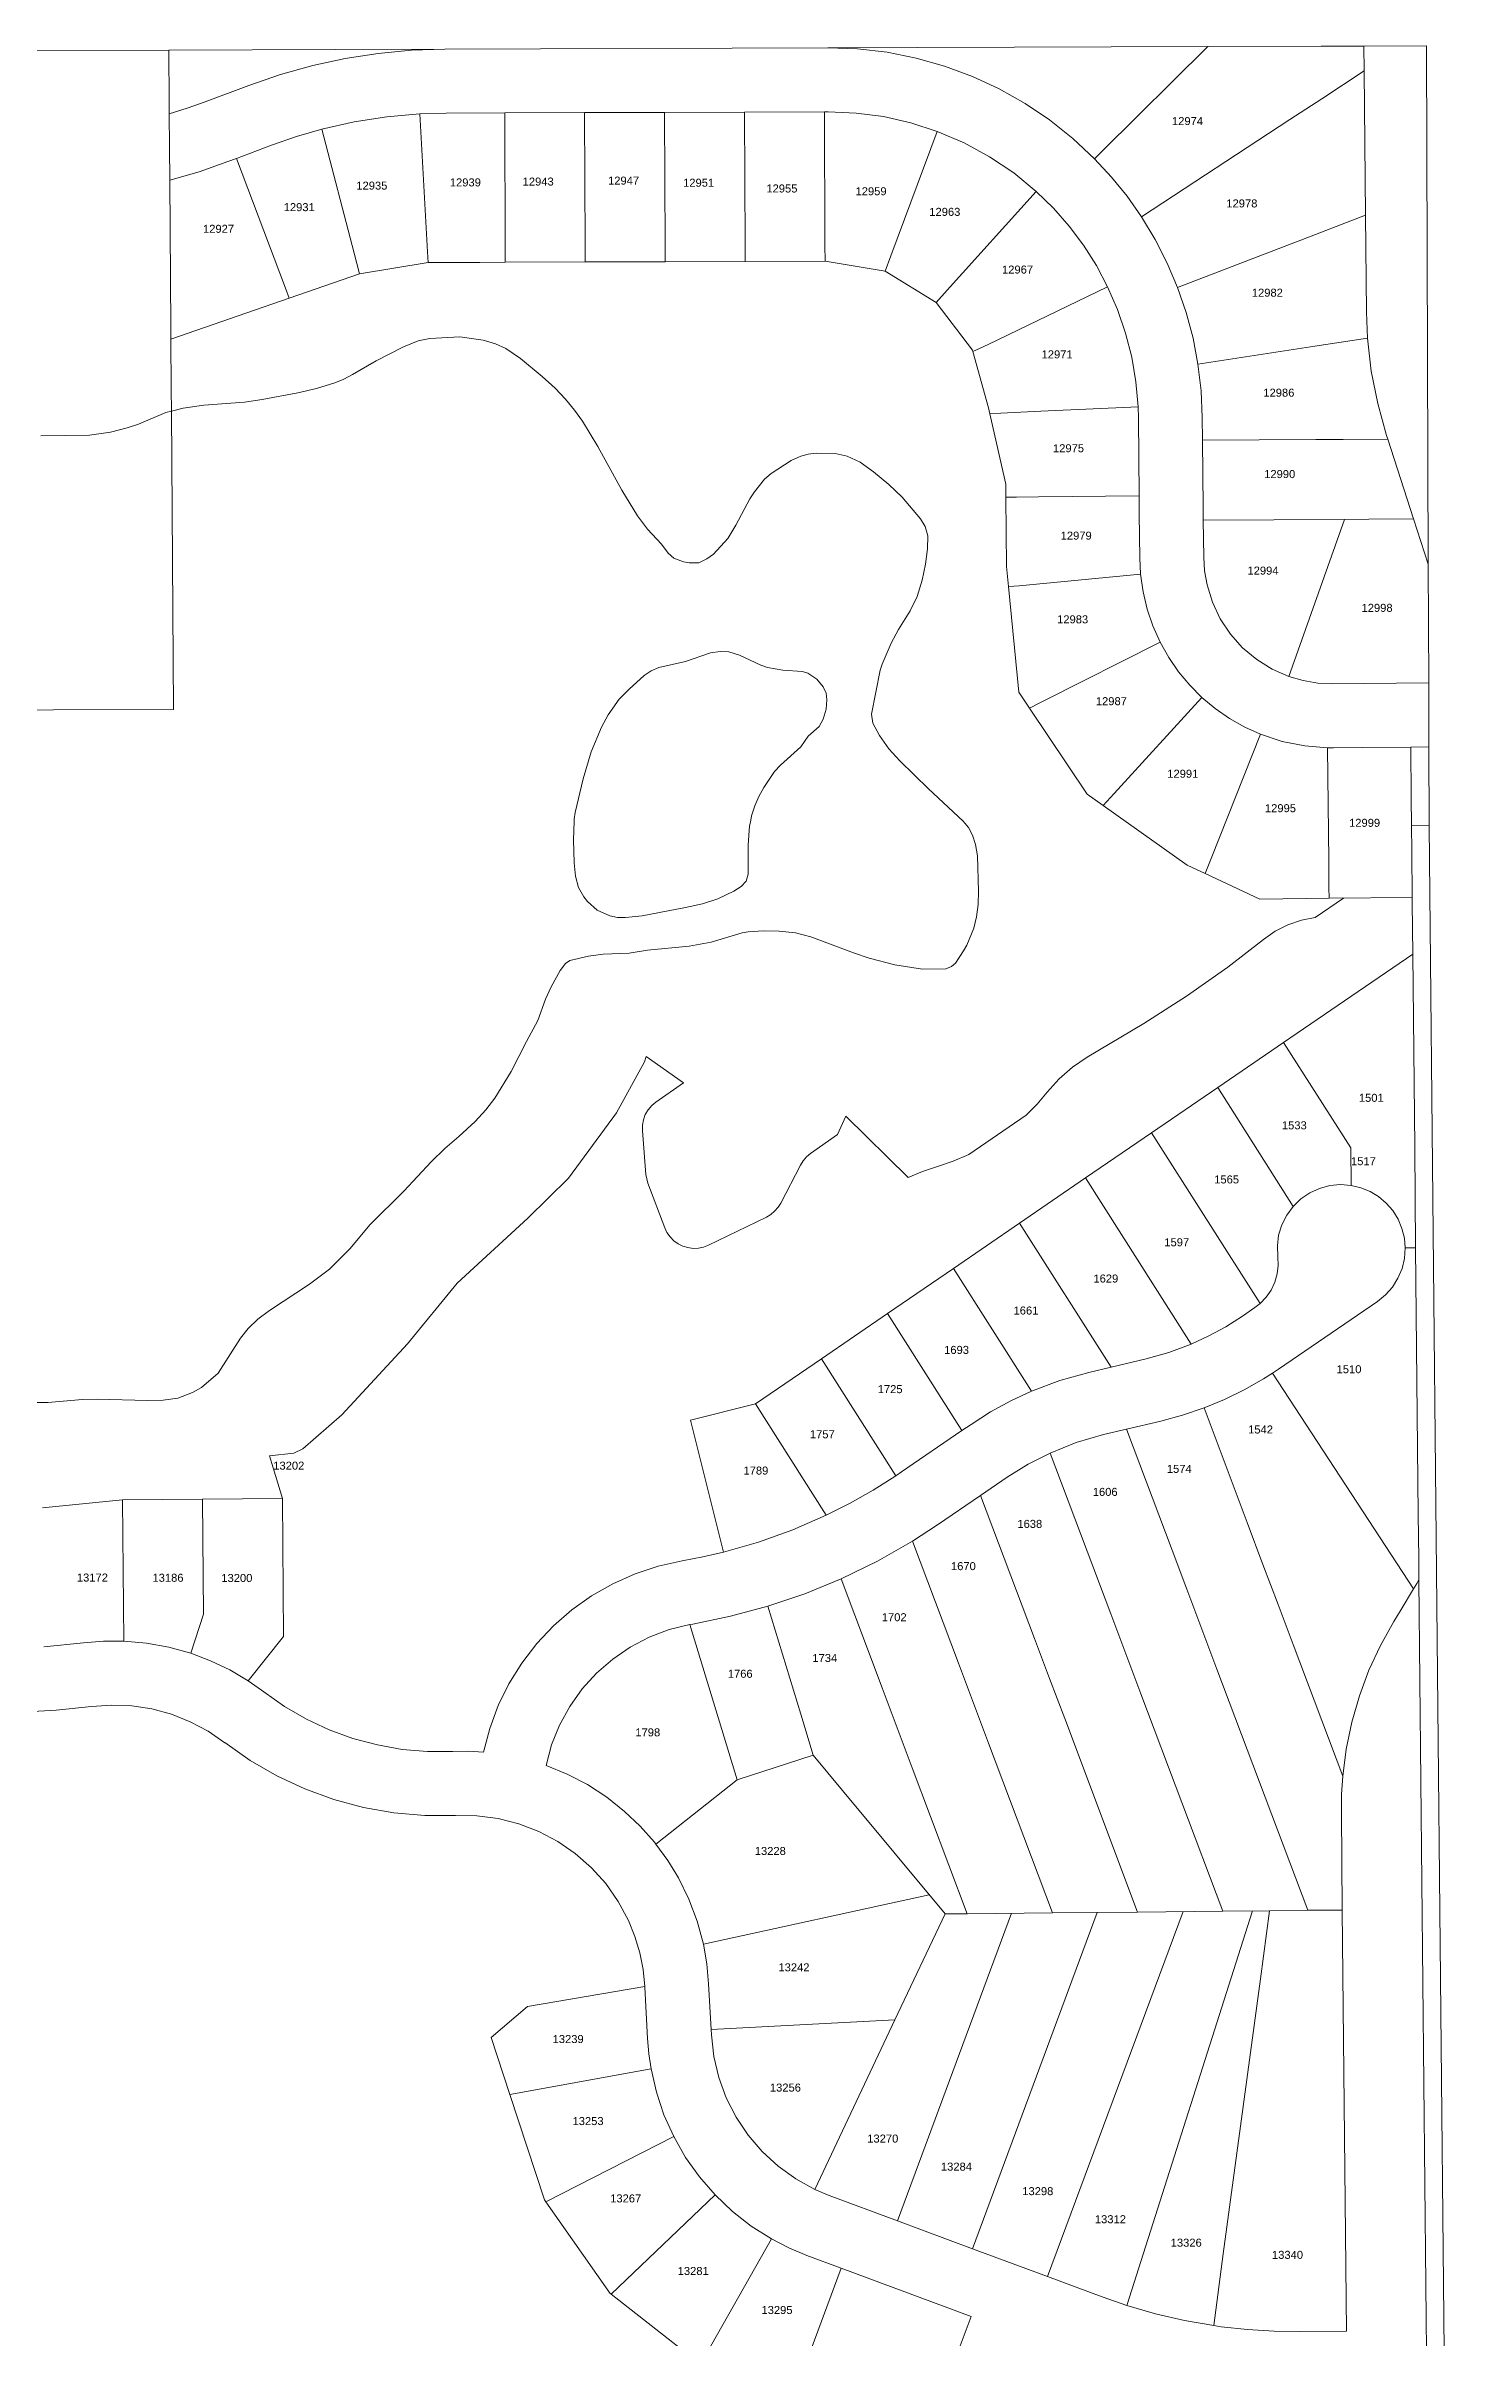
# Model space of a CAD drawing. Header units: feet. Extents: x 865220 to 2866543, y -2240498 to 973965.
# Drawn here: x 2858294 to 2859617, y 969886 to 972034 of the extents above; entities that cross this region are included whole.
import ezdxf
from ezdxf.enums import TextEntityAlignment as Align

# ---------------------------------------------------------------- set-up
doc = ezdxf.new("R2010")
doc.units = ezdxf.units.FT
doc.header["$LTSCALE"] = 0.015
doc.header["$MEASUREMENT"] = 0
doc.layers.add('Dakota County Addresses', color=7, linetype='Continuous')
doc.layers.add('Dakota County Parcels', color=7, linetype='Continuous')
doc.styles.add('Dimensions 100', font='arial.ttf')

# ---------------------------------------------------------------- blocks, each defined once
blk = doc.blocks.new('ACMAP_ANN_TEMPLATE_Dakota County Addresses')
at = {"layer": 'Dakota County Addresses', "style": 'Dimensions 100'}
blk.add_attdef('DakotaCountyAddress', text='', height=50, dxfattribs=at).set_placement((0, 0), align=Align.CENTER)

msp = doc.modelspace()

# ---------------------------------------------------------------- linework, layer by layer
at = {"layer": 'Dakota County Parcels', "lineweight": 5, "ltscale": 100}
for p, q in [((2858668, 972030.6), (2858565.7, 972030.3)), ((2859027.3, 972031.8), (2858668, 972030.6)), ((2859111.5, 972032.1), (2859027.3, 972031.8)), ((2859383.6, 972033), (2859111.5, 972032.1)), ((2859383.6, 972033), (2859284.4, 971934.9)), ((2859490, 972033.3), (2859383.6, 972033)), ((2859530, 972033.5), (2859490, 972033.3)), ((2859588.7, 972033.7), (2859530, 972033.5)), ((2859530, 972033.5), (2859530.2, 972010.1)), ((2859590.3, 971547.9), (2859588.7, 972033.7)), ((2858409, 972029.7), (2857725.3, 972027.4)), ((2858565.7, 972030.3), (2858409, 972029.7)), ((2858409, 972029.7), (2858409.3, 971980.3)), ((2859530.2, 972010.1), (2859490.4, 971984.1)), ((2859530.2, 972010.1), (2859531.5, 971874.8)), ((2858484.2, 971996.6), (2858443.2, 971981.2)), ((2858409.3, 971980.3), (2858409.4, 971969.9)), ((2858409.4, 971969.9), (2858409.7, 971938.8)), ((2858669.3, 971970.6), (2858644.4, 971969.9)), ((2858651.7, 971840.6), (2858644.4, 971969.9)), ((2858724.1, 971970.8), (2858669.3, 971970.6)), ((2858799.1, 971971.1), (2858724.1, 971970.8)), ((2858724.6, 971840.8), (2858724.1, 971970.8)), ((2858874.1, 971971.3), (2858799.1, 971971.1)), ((2858799.5, 971846.1), (2858799.1, 971971.1)), ((2858949.1, 971971.6), (2858874.1, 971971.3)), ((2858874.5, 971846.3), (2858874.1, 971971.3)), ((2859024.1, 971971.8), (2858949.1, 971971.6)), ((2858949.5, 971846.6), (2858949.1, 971971.6)), ((2859024.5, 971846.8), (2859024.1, 971971.8)), ((2859027.5, 971971.8), (2859024.1, 971971.8)), ((2859490.4, 971984.1), (2859460.6, 971964.6)), ((2858582.9, 971839.4), (2858552.7, 971955.5)), ((2859086.2, 971836.7), (2859129.8, 971953.5)), ((2859460.6, 971964.6), (2859321.3, 971873.5)), ((2858409.7, 971938.8), (2858409.9, 971907.8)), ((2858472.7, 971928.2), (2858464.4, 971925.1)), ((2858505.4, 971940.5), (2858472.7, 971928.2)), ((2858518.5, 971806.6), (2858472.7, 971928.2)), ((2859284.4, 971934.9), (2859277.3, 971927.9)), ((2858409.9, 971907.8), (2858410.9, 971769.3)), ((2859139.2, 971804.5), (2859222.7, 971897.1)), ((2859531.5, 971874.8), (2859466.7, 971849.9)), ((2859531.5, 971874.8), (2859532.4, 971784)), ((2858585.4, 971829.7), (2858582.9, 971839.4)), ((2858652.2, 971830.6), (2858651.7, 971840.6)), ((2858724.6, 971830.8), (2858724.6, 971840.8)), ((2858799.6, 971841.1), (2858799.5, 971846.1)), ((2858799.6, 971831.1), (2858799.6, 971841.1)), ((2858874.6, 971831.3), (2858874.5, 971846.3)), ((2858949.6, 971831.6), (2858949.5, 971846.6)), ((2859024.6, 971831.8), (2859024.5, 971846.8)), ((2859461.8, 971848), (2859355.2, 971807.2)), ((2859466.7, 971849.9), (2859461.8, 971848)), ((2858522.1, 971797.2), (2858587.9, 971820)), ((2858587.9, 971820), (2858585.4, 971829.7)), ((2858587.9, 971820), (2858652.2, 971830.6)), ((2858724.6, 971830.8), (2858799.6, 971831.1)), ((2858799.6, 971831.1), (2858874.6, 971831.3)), ((2858874.6, 971831.3), (2858949.6, 971831.6)), ((2858949.6, 971831.6), (2859024.6, 971831.8)), ((2859024.6, 971831.8), (2859080.8, 971822.4)), ((2859080.8, 971822.4), (2859086.2, 971836.7)), ((2859080.8, 971822.4), (2859128.9, 971793.2)), ((2858411, 971758.7), (2858522.1, 971797.2)), ((2858522.1, 971797.2), (2858518.5, 971806.6)), ((2859128.9, 971793.2), (2859139.2, 971804.5)), ((2859177.5, 971753.8), (2859289.6, 971807.9)), ((2859128.9, 971793.2), (2859162.9, 971748.4)), ((2859532.4, 971784), (2859533.4, 971759.7)), ((2858410.9, 971769.3), (2858411, 971758.7)), ((2858411, 971758.6), (2858411.3, 971711.7)), ((2858629.3, 971751.6), (2858603.6, 971738.5)), ((2858642.9, 971757.2), (2858629.3, 971751.6)), ((2858653.9, 971759.3), (2858642.9, 971757.2)), ((2858682.1, 971761), (2858653.9, 971759.3)), ((2858703.8, 971757.8), (2858682.1, 971761)), ((2858715.5, 971754.4), (2858703.8, 971757.8)), ((2858725.3, 971749.9), (2858715.5, 971754.4)), ((2859170.2, 971750.3), (2859177.5, 971753.8)), ((2859484, 971752.1), (2859374.3, 971735.2)), ((2859533.4, 971759.7), (2859484, 971752.1)), ((2858603.6, 971738.5), (2858581.4, 971725.6)), ((2858739, 971740.7), (2858725.3, 971749.9)), ((2858759.2, 971723.8), (2858739, 971740.7)), ((2859163.3, 971747), (2859162.9, 971748.4)), ((2859163.3, 971747), (2859170.2, 971750.3)), ((2859177.9, 971694.2), (2859163.3, 971747)), ((2858530.2, 971708.3), (2858496.6, 971702)), ((2858547.6, 971712.6), (2858530.2, 971708.3)), ((2858564.8, 971717.9), (2858547.6, 971712.6)), ((2858573.2, 971721.3), (2858564.8, 971717.9)), ((2858581.4, 971725.6), (2858573.2, 971721.3)), ((2858771.4, 971712.7), (2858759.2, 971723.8)), ((2858781.2, 971702.4), (2858771.4, 971712.7)), ((2858406.3, 971689.9), (2858380.7, 971679.1)), ((2858441.9, 971696.7), (2858422.6, 971694)), ((2858480.2, 971699.7), (2858441.9, 971696.7)), ((2858496.6, 971702), (2858480.2, 971699.7)), ((2858789.5, 971692.3), (2858781.2, 971702.4)), ((2858797.1, 971681.7), (2858789.5, 971692.3)), ((2859177.9, 971694.2), (2859179.1, 971688.8)), ((2859179.1, 971688.8), (2859189.3, 971689.3)), ((2859179.1, 971688.8), (2859194, 971622.9)), ((2859189.3, 971689.3), (2859227, 971691.1)), ((2859227, 971691.1), (2859318.1, 971695.3)), ((2859318.4, 971684.7), (2859318.1, 971695.3)), ((2858334.8, 971668.8), (2858289.1, 971668)), ((2858354.3, 971671.6), (2858334.8, 971668.8)), ((2858369.9, 971675.6), (2858354.3, 971671.6)), ((2858380.7, 971679.1), (2858369.9, 971675.6)), ((2858811.6, 971658.2), (2858797.1, 971681.7)), ((2859319.1, 971611.9), (2859318.4, 971684.7)), ((2859378.6, 971664), (2859378.4, 971685.3)), ((2859551.3, 971668.3), (2859552.3, 971665)), ((2858834, 971617.2), (2858811.6, 971658.2)), ((2858992.7, 971644.9), (2858973.9, 971632.9)), ((2859002, 971649), (2858992.7, 971644.9)), ((2859008.8, 971650.9), (2859002, 971649)), ((2859016.4, 971651.7), (2859008.8, 971650.9)), ((2859033.9, 971651.4), (2859016.4, 971651.7)), ((2859045.3, 971649.1), (2859033.9, 971651.4)), ((2859057.5, 971643.5), (2859045.3, 971649.1)), ((2859485, 971664.6), (2859378.6, 971664)), ((2859510.4, 971664.8), (2859485, 971664.6)), ((2859552.3, 971665), (2859510.4, 971664.8)), ((2859552.3, 971665), (2859576.6, 971590.2)), ((2858967.9, 971627.6), (2858958.4, 971615.7)), ((2858973.9, 971632.9), (2858967.9, 971627.6)), ((2859070.1, 971634.4), (2859057.5, 971643.5)), ((2859084.5, 971622.6), (2859070.1, 971634.4)), ((2859097, 971610.5), (2859084.5, 971622.6)), ((2859194, 971622.9), (2859194.1, 971610.6)), ((2858848.6, 971593), (2858834, 971617.2)), ((2858954, 971609), (2858941, 971584.2)), ((2858958.4, 971615.7), (2858954, 971609)), ((2859114.1, 971590.3), (2859097, 971610.5)), ((2859194.1, 971610.6), (2859204.1, 971610.7)), ((2859194.1, 971610.6), (2859194.8, 971545.5)), ((2859204.1, 971610.7), (2859224.9, 971610.9)), ((2859224.9, 971610.9), (2859319.1, 971611.9)), ((2858858.1, 971580.6), (2858848.6, 971593)), ((2858871.2, 971566.5), (2858858.1, 971580.6)), ((2858941, 971584.2), (2858933.3, 971571.8)), ((2859118.4, 971583.1), (2859114.1, 971590.3)), ((2859120.9, 971574.2), (2859118.4, 971583.1)), ((2859511.7, 971589.8), (2859379.3, 971589)), ((2859379.7, 971554.4), (2859379.3, 971589)), ((2859511.7, 971589.8), (2859459.7, 971442.4)), ((2859534.6, 971589.9), (2859511.7, 971589.8)), ((2859576.6, 971590.2), (2859534.6, 971589.9)), ((2859576.6, 971590.2), (2859590.3, 971547.9)), ((2858877.5, 971558.1), (2858871.2, 971566.5)), ((2858882.8, 971553.3), (2858877.5, 971558.1)), ((2858933.3, 971571.8), (2858919.9, 971557.3)), ((2859118.9, 971547.8), (2859120.7, 971562.1)), ((2859120.7, 971562.1), (2859120.9, 971574.2)), ((2858891.9, 971549.9), (2858882.8, 971553.3)), ((2858897.2, 971548.9), (2858891.9, 971549.9)), ((2858906.2, 971548.9), (2858897.2, 971548.9)), ((2858913.6, 971552.7), (2858906.2, 971548.9)), ((2858919.9, 971557.3), (2858913.6, 971552.7)), ((2859115.6, 971532.9), (2859118.9, 971547.8)), ((2859194.8, 971545.5), (2859196.6, 971526.7)), ((2859206.6, 971527.6), (2859320.5, 971538.5)), ((2859319.7, 971553.8), (2859320.5, 971538.5)), ((2859590.7, 971436.5), (2859590.3, 971547.9)), ((2859104.5, 971503.9), (2859110.9, 971517.6)), ((2859110.9, 971517.6), (2859115.6, 971532.9)), ((2859196.6, 971526.7), (2859206.6, 971527.6)), ((2859196.6, 971526.7), (2859206.3, 971427.9)), ((2859093.3, 971486.4), (2859104.5, 971503.9)), ((2859078.1, 971454), (2859086.6, 971473.8)), ((2859086.6, 971473.8), (2859093.3, 971486.4)), ((2859229.9, 971419.7), (2859338.9, 971474.6)), ((2858868.6, 971450.8), (2858861.6, 971447.7)), ((2858893.8, 971456.6), (2858868.6, 971450.8)), ((2858917, 971464.7), (2858893.8, 971456.6)), ((2858926.1, 971465.8), (2858917, 971464.7)), ((2858934.3, 971465.7), (2858926.1, 971465.8)), ((2858944.4, 971462.6), (2858934.3, 971465.7)), ((2858964.2, 971453), (2858944.4, 971462.6)), ((2858970.5, 971450.9), (2858964.2, 971453)), ((2858984.9, 971448.5), (2858970.5, 971450.9)), ((2859076.4, 971448.4), (2859078.1, 971454)), ((2858840.7, 971430.7), (2858831.5, 971421.2)), ((2858854.8, 971443.4), (2858840.7, 971430.7)), ((2858861.6, 971447.7), (2858854.8, 971443.4)), ((2859003.5, 971447.1), (2858984.9, 971448.5)), ((2859008.4, 971445.5), (2859003.5, 971447.1)), ((2859016.8, 971440), (2859008.4, 971445.5)), ((2859022.7, 971432.9), (2859016.8, 971440)), ((2859025.7, 971427), (2859022.7, 971432.9)), ((2859068.2, 971407.2), (2859076.4, 971448.4)), ((2859590.8, 971406.5), (2859590.7, 971436.5)), ((2858831.5, 971421.2), (2858821.1, 971406.7)), ((2859022.9, 971402.4), (2859025.6, 971411.8)), ((2859025.6, 971411.8), (2859026.2, 971420.5)), ((2859026.2, 971420.5), (2859025.7, 971427)), ((2859206.3, 971427.9), (2859216.4, 971412.9)), ((2859216.4, 971412.9), (2859225.4, 971417.4)), ((2859225.4, 971417.4), (2859229.9, 971419.7)), ((2859295.6, 971332.9), (2859378.1, 971422.9)), ((2858814.8, 971395), (2858805.3, 971371.9)), ((2858821.1, 971406.7), (2858814.8, 971395)), ((2859008.6, 971386.7), (2859001.7, 971376.7)), ((2859008.6, 971386.7), (2859019, 971395.5)), ((2859019, 971395.5), (2859022.9, 971402.4)), ((2859069.3, 971398.6), (2859068.2, 971407.2)), ((2859075.5, 971387.2), (2859069.3, 971398.6)), ((2859084.4, 971374.8), (2859075.5, 971387.2)), ((2859386.6, 971271.8), (2859433, 971388.4)), ((2859590.9, 971376.5), (2859590.8, 971406.5)), ((2858805.3, 971371.9), (2858797.6, 971346.7)), ((2858982.7, 971359.5), (2859001.7, 971376.7)), ((2859094.8, 971363.5), (2859084.4, 971374.8)), ((2859495.9, 971375.7), (2859501.4, 971375.6)), ((2859497, 971269.6), (2859495.9, 971375.7)), ((2859590.9, 971376.5), (2859573.9, 971376.3)), ((2859591.1, 971302.6), (2859590.9, 971376.5)), ((2858797.6, 971346.7), (2858790.2, 971315)), ((2858967, 971338.5), (2858977, 971353.4)), ((2858977, 971353.4), (2858982.7, 971359.5)), ((2859121.7, 971337.3), (2859094.8, 971363.5)), ((2858958.6, 971321.1), (2858962.4, 971330)), ((2858962.4, 971330), (2858967, 971338.5)), ((2859154.1, 971307), (2859121.7, 971337.3)), ((2859270.4, 971332.3), (2859285.4, 971321.7)), ((2859285.4, 971321.7), (2859295.6, 971332.9)), ((2859285.4, 971321.7), (2859364.3, 971265.7)), ((2858789.1, 971306.7), (2858788.7, 971289.4)), ((2858790.2, 971315), (2858789.1, 971308.7)), ((2858789.1, 971308.7), (2858789.1, 971306.7)), ((2858952.6, 971284.4), (2858953.8, 971302.4)), ((2858953.8, 971302.4), (2858954.5, 971305.9)), ((2858954.5, 971305.9), (2858955.6, 971311.8)), ((2858955.6, 971311.8), (2858958.6, 971321.1)), ((2859155.8, 971304.9), (2859154.1, 971307)), ((2859159.1, 971300.9), (2859155.8, 971304.9)), ((2859162.8, 971293.9), (2859159.1, 971300.9)), ((2859574.6, 971302.7), (2859591.1, 971302.6)), ((2859574.9, 971278.5), (2859574.6, 971302.7)), ((2859616.5, 968736.3), (2859591.1, 971302.6)), ((2858788.7, 971289.4), (2858789.1, 971267.7)), ((2858952.6, 971257.3), (2858952.6, 971284.4)), ((2859165.8, 971284.9), (2859162.8, 971293.9)), ((2859167.5, 971274.3), (2859165.8, 971284.9)), ((2858789.1, 971267.7), (2858790.5, 971255.4)), ((2858950.6, 971250.5), (2858952.6, 971257.3)), ((2859168.6, 971241.2), (2859167.5, 971274.3)), ((2859364.3, 971265.7), (2859381, 971257.9)), ((2859381, 971257.9), (2859386.6, 971271.8)), ((2859381, 971257.9), (2859432.3, 971233.9)), ((2859497.2, 971244.6), (2859497, 971269.6)), ((2859575.3, 971235.3), (2859574.9, 971278.5)), ((2858790.5, 971255.4), (2858793.3, 971244.7)), ((2858793.3, 971244.7), (2858798.4, 971236)), ((2858798.4, 971236), (2858801.8, 971231.5)), ((2858923.9, 971234.2), (2858938.9, 971241.2)), ((2858938.9, 971241.2), (2858946, 971245.6)), ((2858946, 971245.6), (2858950.6, 971250.5)), ((2859168.2, 971228.9), (2859168.6, 971241.2)), ((2859497.3, 971234.6), (2859497.2, 971244.6)), ((2858801.8, 971231.5), (2858810.7, 971223.6)), ((2858810.7, 971223.6), (2858822.8, 971218)), ((2858822.8, 971218), (2858829.8, 971216.6)), ((2858829.8, 971216.6), (2858837.3, 971216.5)), ((2858837.3, 971216.5), (2858852.9, 971218)), ((2858852.9, 971218), (2858893.8, 971225.8)), ((2858893.8, 971225.8), (2858909.6, 971229.4)), ((2858909.6, 971229.4), (2858923.9, 971234.2)), ((2859164.2, 971206.5), (2859166.7, 971217.1)), ((2859166.7, 971217.1), (2859168.2, 971228.9)), ((2859432.3, 971233.9), (2859497.3, 971234.6)), ((2859510.8, 971234.7), (2859484.3, 971216.6)), ((2859497.3, 971234.6), (2859575.3, 971235.3)), ((2858897, 971189.7), (2858917.7, 971193.6)), ((2858917.7, 971193.6), (2858946.7, 971202.1)), ((2858946.7, 971202.1), (2858952.4, 971203.2)), ((2858952.4, 971203.2), (2858966.4, 971204.1)), ((2858966.4, 971204.1), (2858981.4, 971203.7)), ((2858981.4, 971203.7), (2858996.9, 971202.1)), ((2858996.9, 971202.1), (2859011.2, 971198.5)), ((2859011.2, 971198.5), (2859051.2, 971183.5)), ((2859157.6, 971190.5), (2859164.2, 971206.5)), ((2859435.9, 971196.1), (2859402.4, 971170.1)), ((2858776.2, 971167), (2858781, 971173.3)), ((2858781, 971173.3), (2858785.3, 971176.2)), ((2858785.3, 971176.2), (2858802.8, 971180.3)), ((2858802.8, 971180.3), (2858816.5, 971182.2)), ((2858816.5, 971182.2), (2858840.8, 971183.1)), ((2858840.8, 971183.1), (2858858.1, 971186.1)), ((2858858.1, 971186.1), (2858897, 971189.7)), ((2859051.2, 971183.5), (2859065.9, 971178.6)), ((2859065.9, 971178.6), (2859089.9, 971172.2)), ((2859089.9, 971172.2), (2859116, 971168)), ((2859143.3, 971170.6), (2859147, 971173.9)), ((2859147, 971173.9), (2859154.5, 971185.2)), ((2859154.5, 971185.2), (2859157.6, 971190.5)), ((2859575.8, 971182.3), (2859454.7, 971099.4)), ((2859577.6, 971001.2), (2859575.8, 971182.3)), ((2858762.5, 971140), (2858767.6, 971151.6)), ((2858767.6, 971151.6), (2858776.2, 971167)), ((2859116, 971168), (2859137.8, 971168.6)), ((2859137.8, 971168.6), (2859143.3, 971170.6)), ((2858755.2, 971119.9), (2858762.5, 971140)), ((2858744.6, 971100.3), (2858755.2, 971119.9)), ((2859323.4, 971117.3), (2859270.4, 971085.6)), ((2858730.3, 971072.1), (2858744.6, 971100.3)), ((2858856.9, 971086.3), (2858855.2, 971081.3)), ((2858891.9, 971061.5), (2858856.9, 971086.3)), ((2859454.7, 971099.4), (2859392.8, 971057.1)), ((2859517.6, 971000.6), (2859454.7, 971099.4)), ((2858715, 971047.3), (2858730.3, 971072.1)), ((2858855.2, 971081.3), (2858829.1, 971033.4)), ((2858706.4, 971036.3), (2858715, 971047.3)), ((2858866, 971043.6), (2858891.9, 971061.5)), ((2859392.8, 971057.1), (2859330.8, 971014.7)), ((2859392.8, 971057.1), (2859463.6, 970945.8)), ((2858681.2, 971011.3), (2858696.3, 971025.4)), ((2858696.3, 971025.4), (2858706.4, 971036.3)), ((2858829.1, 971033.4), (2858784, 970972.2)), ((2859043.9, 971030.2), (2859036.1, 971013.1)), ((2859102.5, 970972.8), (2859043.9, 971030.2)), ((2859213.2, 971031.2), (2859159.3, 970994.3)), ((2858655.2, 970987.6), (2858667.8, 971000)), ((2858667.8, 971000), (2858681.2, 971011.3)), ((2858856.4, 970975.8), (2858853.2, 971016.6)), ((2859036.1, 971013.1), (2859010.8, 970995.2)), ((2859330.8, 971014.7), (2859268.9, 970972.4)), ((2859330.8, 971014.7), (2859432.7, 970854.7)), ((2859517.6, 971000.6), (2859518, 970965.5)), ((2859578.5, 970906.9), (2859577.6, 971001.2)), ((2858629.4, 970960), (2858655.2, 970987.6)), ((2859001.4, 970984.5), (2858983, 970948.9)), ((2858597.7, 970928.5), (2858629.4, 970960)), ((2858784, 970972.2), (2858745.8, 970934.8)), ((2858858.3, 970967.5), (2858856.4, 970975.8)), ((2858874.2, 970925.7), (2858858.3, 970967.5)), ((2859268.9, 970972.4), (2859207, 970930)), ((2859268.9, 970972.4), (2859368, 970816.7)), ((2858969.5, 970935.7), (2858915.3, 970909.4)), ((2858579.3, 970906.4), (2858597.7, 970928.5)), ((2858745.8, 970934.8), (2858679.5, 970873.7)), ((2859207, 970930), (2859145, 970887.7)), ((2859207, 970930), (2859292.8, 970795.1)), ((2858559.8, 970886.8), (2858579.3, 970906.4)), ((2859578.5, 970906.9), (2859568.7, 970906.8)), ((2859581, 970657.3), (2859578.5, 970906.9)), ((2858503.6, 970848.2), (2858540.9, 970872.8)), ((2858540.9, 970872.8), (2858559.8, 970886.8)), ((2858679.5, 970873.7), (2858632.9, 970816.9)), ((2859145, 970887.7), (2859083.1, 970845.3)), ((2859145, 970887.7), (2859218.3, 970772.6)), ((2859416, 970842.8), (2859427.8, 970850.9)), ((2859427.8, 970850.9), (2859432.7, 970854.7)), ((2859449.8, 970793.3), (2859542.6, 970856.7)), ((2858476.2, 970822.4), (2858483.6, 970831.3)), ((2858483.6, 970831.3), (2858492.5, 970839.9)), ((2858492.5, 970839.9), (2858503.6, 970848.2)), ((2859083.1, 970845.3), (2859021.1, 970802.9)), ((2859083.1, 970845.3), (2859152.9, 970735.6)), ((2858455.4, 970789.5), (2858476.2, 970822.4)), ((2858632.9, 970816.9), (2858571.4, 970750.4)), ((2858439.6, 970776), (2858455.4, 970789.5)), ((2859021.1, 970802.9), (2858959.2, 970760.6)), ((2859021.1, 970802.9), (2859091, 970693.3)), ((2859292.8, 970795.1), (2859271.9, 970790.2)), ((2859325.6, 970802.9), (2859292.8, 970795.1)), ((2859435.8, 970784.2), (2859444.2, 970789.5)), ((2859444.2, 970789.5), (2859449.8, 970793.3)), ((2859576.5, 970587.2), (2859444.2, 970789.5)), ((2858295.6, 970761.9), (2858328, 970764.7)), ((2858328, 970764.7), (2858342.2, 970765.2)), ((2858342.2, 970765.2), (2858388.9, 970763.9)), ((2858388.9, 970763.9), (2858403.9, 970764.2)), ((2858403.9, 970764.2), (2858417.6, 970766)), ((2858417.6, 970766), (2858431.3, 970771.4)), ((2858431.3, 970771.4), (2858439.6, 970776)), ((2858280.5, 970762), (2858295.6, 970761.9)), ((2858571.4, 970750.4), (2858534.7, 970718.6)), ((2858959.2, 970760.6), (2858898.3, 970745.3)), ((2858898.3, 970745.3), (2858904, 970722.8)), ((2858959.2, 970760.6), (2859025.6, 970656.2)), ((2859339.4, 970744.5), (2859307.3, 970736.9)), ((2859380, 970756.9), (2859420.5, 970649.4)), ((2858904, 970722.8), (2858929.4, 970621.7)), ((2859096.2, 970696.8), (2859152.9, 970735.6)), ((2859152.9, 970735.6), (2859161.5, 970741.4)), ((2859307.3, 970736.9), (2859285.7, 970731.8)), ((2859350.1, 970623.6), (2859307.3, 970736.9)), ((2858526.2, 970714.5), (2858503.4, 970712)), ((2858534.7, 970718.6), (2858526.2, 970714.5)), ((2859287.2, 970577.8), (2859235.6, 970714.6)), ((2859091, 970693.3), (2859096.2, 970696.8)), ((2859170.4, 970674.9), (2859195.4, 970691.9)), ((2858290.7, 970663.1), (2858365.7, 970670.8)), ((2858365.7, 970670.8), (2858440.6, 970671.4)), ((2858365.7, 970670.8), (2858366.8, 970538.2)), ((2858440.6, 970671.4), (2858515.6, 970672)), ((2858440.6, 970671.4), (2858441.5, 970563.4)), ((2858515.6, 970672), (2858516.7, 970542.7)), ((2859130, 970647.3), (2859170.4, 970674.9)), ((2859221, 970540.7), (2859170.4, 970674.9)), ((2859581.4, 970615.4), (2859581, 970657.3)), ((2859106.5, 970632), (2859130, 970647.3)), ((2859420.5, 970649.4), (2859435.3, 970610.1)), ((2859149.6, 970517.6), (2859106.5, 970632)), ((2859363.9, 970587), (2859350.1, 970623.6)), ((2859581.6, 970595.7), (2859581.4, 970615.4)), ((2859078.2, 970494.4), (2859039.7, 970596.6)), ((2859435.3, 970610.1), (2859449.5, 970572.7)), ((2859576.5, 970587.2), (2859579.5, 970592.2)), ((2859579.5, 970592.2), (2859581.6, 970595.7)), ((2859579.5, 970592.2), (2859581.6, 970595.7)), ((2859599.9, 968744), (2859581.6, 970595.7)), ((2859001.7, 970469.7), (2858971, 970571)), ((2859292.5, 970563.8), (2859287.2, 970577.8)), ((2859378, 970549.5), (2859363.9, 970587)), ((2859449.5, 970572.7), (2859463.6, 970535.2)), ((2859564.8, 970568), (2859576.5, 970587.2)), ((2858441.5, 970563.4), (2858429.6, 970526.9)), ((2858897.8, 970553.8), (2858900.5, 970554.3)), ((2858897.8, 970553.8), (2858942, 970408.3)), ((2859306.6, 970526.4), (2859292.5, 970563.8)), ((2859392.1, 970512), (2859378, 970549.5)), ((2859558, 970556.7), (2859564.8, 970568)), ((2858291.8, 970532.8), (2858328.9, 970536.5)), ((2858516.7, 970542.7), (2858483.6, 970501)), ((2859235.2, 970503.2), (2859221, 970540.7)), ((2859463.6, 970535.2), (2859510.1, 970411.7)), ((2859163.7, 970480.1), (2859149.6, 970517.6)), ((2859320.7, 970488.9), (2859306.6, 970526.4)), ((2859477.4, 970285.9), (2859392.1, 970512)), ((2859092.3, 970457), (2859078.2, 970494.4)), ((2859249.3, 970465.8), (2859235.2, 970503.2)), ((2859397.5, 970285.1), (2859320.7, 970488.9)), ((2859013.3, 970431.4), (2859001.7, 970469.7)), ((2859177.9, 970442.6), (2859163.7, 970480.1)), ((2859317.7, 970284.3), (2859249.3, 970465.8)), ((2859106.4, 970419.5), (2859092.3, 970457)), ((2859237.8, 970283.5), (2859177.9, 970442.6)), ((2858942, 970408.3), (2859013.3, 970431.4)), ((2859013.3, 970431.4), (2859040.9, 970398.3)), ((2859158, 970282.7), (2859106.4, 970419.5)), ((2858942, 970408.3), (2858866, 970348)), ((2859040.9, 970398.3), (2859137.3, 970282.5)), ((2859509.7, 970286.2), (2859508.8, 970377.9)), ((2859122.3, 970300.5), (2858910.5, 970254.2)), ((2859137.3, 970282.5), (2859090.1, 970183.1)), ((2859199.5, 970283.1), (2859092.4, 969994.9)), ((2859137.3, 970282.5), (2859158, 970282.7)), ((2859158, 970282.7), (2859237.8, 970283.5)), ((2859279.9, 970283.9), (2859162.8, 969968.7)), ((2859360.3, 970284.7), (2859233.2, 969942.6)), ((2859237.8, 970283.5), (2859317.7, 970284.3)), ((2859425.5, 970285.4), (2859307.7, 969915.5)), ((2859317.7, 970284.3), (2859397.5, 970285.1)), ((2859397.5, 970285.1), (2859441.5, 970285.5)), ((2859441.5, 970285.5), (2859477.4, 970285.9)), ((2859477.4, 970285.9), (2859509.7, 970286.2)), ((2859509.7, 970286.2), (2859513.6, 969891.4)), ((2858855.5, 970214.4), (2858745.4, 970195.6)), ((2858855.5, 970213.9), (2858855.5, 970214.4)), ((2858858, 970165.9), (2858855.5, 970213.9)), ((2858917.7, 970174.1), (2858915.4, 970217.1)), ((2858711.5, 970166.7), (2858745.4, 970195.6)), ((2858711.5, 970166.7), (2858729, 970113.4)), ((2859090.1, 970183.1), (2858917.7, 970174.1)), ((2858918, 970169.1), (2858917.7, 970174.1)), ((2859090.1, 970183.1), (2859014.9, 970024.3)), ((2858729, 970113.4), (2858861.4, 970137.2)), ((2858729, 970113.4), (2858761.4, 970014.6)), ((2858762.6, 970012.8), (2858882.7, 970073.8)), ((2858761.4, 970014.6), (2858762.6, 970012.8)), ((2858762.6, 970012.8), (2858823, 969926.7)), ((2858823.9, 969926), (2858921.4, 970019.1)), ((2859014.9, 970024.3), (2859028.5, 970018.6)), ((2859028.5, 970018.6), (2859092.4, 969994.9)), ((2859092.4, 969994.9), (2859162.8, 969968.7)), ((2858974.2, 969977.9), (2858907.6, 969860.5)), ((2859162.8, 969968.7), (2859233.2, 969942.6)), ((2858997, 969835.3), (2859039.8, 969950.4)), ((2859007.6, 969962.4), (2859039.8, 969950.4)), ((2859039.8, 969950.4), (2859161.6, 969905.2)), ((2858823, 969926.7), (2858823.9, 969926)), ((2858823.9, 969926), (2858907.6, 969860.5)), ((2859233.2, 969942.6), (2859284.5, 969923.5)), ((2859143, 969855.2), (2859161.6, 969905.2)), ((2859284.5, 969923.5), (2859307.7, 969915.5)), ((2859389.1, 969896.6), (2859396, 969895.6)), ((2859470.7, 969891), (2859513.6, 969891.4))]:
    msp.add_line(p, q, dxfattribs=at)
for points in [[(2858668, 972030.6), (2858636.7, 972029.5), (2858605.5, 972026.6), (2858574.6, 972021.8), (2858544, 972015.2), (2858513.8, 972006.8), (2858484.2, 971996.6)], [(2859277.3, 971927.9), (2859257, 971946.9), (2859235.2, 971964.2), (2859212.2, 971979.7), (2859188, 971993.3), (2859162.7, 972005), (2859136.7, 972014.6), (2859109.9, 972022.2), (2859082.7, 972027.6), (2859055.1, 972030.8), (2859027.3, 972031.8)], [(2858409.4, 971969.9), (2858426.4, 971975.2), (2858443.2, 971981.2)], [(2858644.4, 971969.9), (2858613.5, 971967.1), (2858582.9, 971962.3), (2858552.7, 971955.5)], [(2859129.8, 971953.5), (2859104.9, 971961.5), (2859079.4, 971967.3), (2859053.6, 971970.7), (2859027.5, 971971.8)], [(2858552.7, 971955.5), (2858528.8, 971948.6), (2858505.4, 971940.5)], [(2859222.7, 971897.1), (2859201.6, 971914.5), (2859178.9, 971929.7), (2859154.9, 971942.8), (2859129.8, 971953.5)], [(2858409.9, 971907.8), (2858437.4, 971915.7), (2858464.4, 971925.1)], [(2859321.3, 971873.5), (2859307.8, 971892.6), (2859293.2, 971910.7), (2859277.3, 971927.9)], [(2859289.6, 971807.9), (2859279, 971827.7), (2859267, 971846.7), (2859253.6, 971864.6), (2859238.8, 971881.5), (2859222.7, 971897.1)], [(2859355.2, 971807.2), (2859345.5, 971830), (2859334.2, 971852.2), (2859321.3, 971873.5)], [(2858652.2, 971830.6), (2858700.7, 971830.7), (2858724.6, 971830.8)], [(2859318.1, 971695.3), (2859316.1, 971718.6), (2859312.2, 971741.7), (2859306.4, 971764.3), (2859298.9, 971786.5), (2859289.6, 971807.9)], [(2859374.3, 971735.2), (2859369.7, 971759.6), (2859363.3, 971783.6), (2859355.2, 971807.2)], [(2859533.4, 971759.7), (2859536.9, 971728.8), (2859542.9, 971698.3), (2859551.3, 971668.3)], [(2859378.4, 971685.3), (2859377.2, 971710.3), (2859374.3, 971735.2)], [(2858411.3, 971711.7), (2858411.5, 971691.2), (2858413.6, 971411.7)], [(2858422.6, 971694), (2858411.5, 971691.2), (2858411.5, 971691.2), (2858406.3, 971689.9)], [(2859379.3, 971589), (2859379.2, 971601), (2859378.6, 971664)], [(2859319.7, 971553.8), (2859319.3, 971594.7), (2859319.1, 971611.9)], [(2859320.5, 971538.5), (2859322.8, 971522), (2859326.7, 971505.7), (2859332.1, 971489.9), (2859338.9, 971474.6)], [(2859379.7, 971554.4), (2859380.5, 971541.4), (2859382.8, 971528.5), (2859387.8, 971512.1), (2859395.2, 971496.6), (2859404.7, 971482.2), (2859416.2, 971469.4), (2859429.4, 971458.4), (2859444, 971449.3), (2859459.7, 971442.4)], [(2859338.9, 971474.6), (2859346.9, 971460.4), (2859356.1, 971447), (2859366.6, 971434.4), (2859378.1, 971422.9)], [(2859459.7, 971442.4), (2859473.1, 971438.6), (2859486.9, 971436.3), (2859500.8, 971435.6)], [(2859590.7, 971436.5), (2859590.5, 971436.5), (2859500.8, 971435.6)], [(2858413.6, 971411.7), (2858075.3, 971410.6), (2857913.6, 971410)], [(2859216.4, 971412.9), (2859234.1, 971386.4), (2859270.4, 971332.3)], [(2859378.1, 971422.9), (2859390.6, 971412.4), (2859404, 971403.2), (2859418.2, 971395.1), (2859433, 971388.4)], [(2859433, 971388.4), (2859453.4, 971381.7), (2859474.5, 971377.4), (2859495.9, 971375.7)], [(2859573.9, 971376.3), (2859529.1, 971375.9), (2859501.4, 971375.6)], [(2859574.6, 971302.7), (2859574.4, 971328.6), (2859573.9, 971376.3)], [(2859484.3, 971216.6), (2859471.3, 971214), (2859458.7, 971209.7), (2859446.8, 971203.7), (2859435.9, 971196.1)], [(2859575.3, 971235.3), (2859575.3, 971230.4), (2859575.8, 971182.3)], [(2859402.4, 971170.1), (2859363.6, 971142.7), (2859323.4, 971117.3)], [(2859270.4, 971085.6), (2859256.6, 971076.2), (2859244.1, 971065.2), (2859233, 971052.8)], [(2858853.2, 971016.6), (2858853.3, 971021.8), (2858854.2, 971026.9), (2858856, 971031.8), (2858858.7, 971036.3), (2858862, 971040.2), (2858866, 971043.6)], [(2859233, 971052.8), (2859223.5, 971041.7), (2859213.2, 971031.2)], [(2859010.8, 970995.2), (2859007.1, 970992.2), (2859004, 970988.6), (2859001.4, 970984.5)], [(2859129.9, 970983.1), (2859116, 970978.5), (2859102.5, 970972.8)], [(2859159.3, 970994.3), (2859144.8, 970988.1), (2859129.9, 970983.1)], [(2859518, 970965.5), (2859508, 970966.2), (2859498, 970965.2), (2859488.3, 970962.6), (2859479.1, 970958.4), (2859470.8, 970952.8), (2859463.6, 970945.8)], [(2859568.7, 970906.8), (2859567.9, 970916.1), (2859565.6, 970925.2), (2859562, 970933.8), (2859557, 970941.8), (2859550.9, 970948.9), (2859543.7, 970954.9), (2859535.7, 970959.8), (2859527.1, 970963.3), (2859518, 970965.5)], [(2858983, 970948.9), (2858980.5, 970944.9), (2858977.3, 970941.2), (2858973.6, 970938.2), (2858969.5, 970935.7)], [(2859463.6, 970945.8), (2859457.6, 970937.6), (2859453, 970928.5), (2859450, 970918.8), (2859448.8, 970908.7), (2859449.2, 970898.6)], [(2858915.3, 970909.4), (2858910.7, 970907.6), (2858905.8, 970906.6), (2858900.8, 970906.4), (2858895.9, 970907.1), (2858891.1, 970908.5), (2858886.7, 970910.7), (2858882.7, 970913.6), (2858879.2, 970917.2), (2858876.3, 970921.2), (2858874.2, 970925.7)], [(2859432.7, 970854.7), (2859438.3, 970860.6), (2859442.9, 970867.2), (2859446.4, 970874.6), (2859448.6, 970882.4), (2859449.6, 970890.4), (2859449.2, 970898.6)], [(2859542.6, 970856.7), (2859550.2, 970862.9), (2859556.7, 970870.2), (2859561.9, 970878.5), (2859565.7, 970887.5), (2859568, 970897), (2859568.7, 970906.8)], [(2859368, 970816.7), (2859384.6, 970824.3), (2859400.6, 970833), (2859416, 970842.8)], [(2859325.6, 970802.9), (2859347.1, 970808.9), (2859368, 970816.7)], [(2859271.9, 970790.2), (2859244.7, 970782.5), (2859218.3, 970772.6)], [(2859218.3, 970772.6), (2859198.7, 970763.5), (2859179.7, 970753.1), (2859161.5, 970741.4)], [(2859380, 970756.9), (2859399.1, 970764.8), (2859417.7, 970773.9), (2859435.8, 970784.2)], [(2859339.4, 970744.5), (2859359.9, 970750), (2859380, 970756.9)], [(2859285.7, 970731.8), (2859260.2, 970724.5), (2859235.6, 970714.6)], [(2858515.6, 970672), (2858506.9, 970700.7), (2858503.4, 970712)], [(2859235.6, 970714.6), (2859215, 970704.1), (2859195.4, 970691.9)], [(2859025.6, 970656.2), (2859048, 970667.5), (2859069.8, 970679.9), (2859091, 970693.3)], [(2858929.4, 970621.7), (2858962.2, 970631.1), (2858994.3, 970642.6), (2859025.6, 970656.2)], [(2858890.4, 970613.5), (2858868.1, 970608.5), (2858846.4, 970601.3), (2858825.5, 970592), (2858805.6, 970580.7), (2858787, 970567.5), (2858769.8, 970552.5), (2858754.1, 970535.9), (2858740.2, 970517.7), (2858728.1, 970498.3), (2858718, 970477.8), (2858710, 970456.4), (2858704.2, 970434.3)], [(2858890.4, 970613.5), (2858910, 970617.2), (2858929.4, 970621.7)], [(2859039.7, 970596.6), (2859073.6, 970613.2), (2859106.5, 970632)], [(2858971, 970571), (2859005.7, 970582.7), (2859039.7, 970596.6)], [(2858900.5, 970554.3), (2858936, 970561.6), (2858971, 970571)], [(2858897.8, 970553.8), (2858878.4, 970549), (2858859.7, 970541.9), (2858841.9, 970532.7), (2858825.4, 970521.4), (2858810.3, 970508.3), (2858796.9, 970493.4), (2858785.2, 970477.1), (2858775.6, 970459.6), (2858768.1, 970441), (2858762.9, 970421.7)], [(2859558, 970556.7), (2859545.5, 970534.3), (2859534.7, 970511), (2859525.7, 970486.9), (2859518.6, 970462.3), (2859513.4, 970437.1), (2859510.1, 970411.7)], [(2858366.8, 970538.2), (2858347.8, 970538.1), (2858328.9, 970536.5)], [(2858429.6, 970526.9), (2858409, 970532.6), (2858388, 970536.4), (2858366.8, 970538.2)], [(2858483.6, 970501), (2858466.4, 970511.2), (2858448.3, 970519.8), (2858429.6, 970526.9)], [(2858498.2, 970490.6), (2858496, 970492.3), (2858483.6, 970501)], [(2858498.2, 970490.6), (2858517.6, 970477), (2858538.1, 970465.1), (2858559.6, 970455.1), (2858581.8, 970447), (2858604.7, 970440.9), (2858628, 970436.8), (2858651.6, 970434.8), (2858675.3, 970434.8)], [(2858270.2, 970471.6), (2858303.4, 970473.6), (2858336.5, 970477)], [(2858461.6, 970443), (2858446, 970453.8), (2858429.2, 970462.7), (2858411.5, 970469.7), (2858393.2, 970474.7), (2858374.4, 970477.5), (2858355.4, 970478.3), (2858336.5, 970477)], [(2858461.6, 970443.1), (2858485.3, 970426.4), (2858510.4, 970411.9), (2858536.6, 970399.7), (2858563.8, 970389.8), (2858591.7, 970382.3), (2858620.2, 970377.3), (2858649.1, 970374.8), (2858678, 970374.9), (2858678, 970374.9)], [(2858704.2, 970434.3), (2858689.8, 970435), (2858675.3, 970434.8), (2858675.3, 970434.8)], [(2858910.5, 970254.2), (2858904.7, 970275.7), (2858896.8, 970296.5), (2858887, 970316.5), (2858877.1, 970332.7), (2858866, 970348), (2858864.5, 970349.8), (2858851.2, 970364.9), (2858836.6, 970378.7), (2858819.8, 970392), (2858801.8, 970403.7), (2858782.7, 970413.6), (2858762.9, 970421.7)], [(2859510.1, 970411.7), (2859509, 970394.8), (2859508.8, 970377.9)], [(2858855.5, 970214.4), (2858853.9, 970230.4), (2858850.7, 970246.2), (2858846.1, 970261.5), (2858840.1, 970276.4), (2858830.5, 970294.3), (2858818.8, 970310.9), (2858805.4, 970325.8), (2858790.3, 970339.1), (2858773.8, 970350.5), (2858756.1, 970359.8), (2858737.4, 970367), (2858717.9, 970372), (2858698.1, 970374.6), (2858678, 970374.9)], [(2859441.5, 970285.5), (2859432.9, 970221.7), (2859398.1, 969963.9), (2859389.1, 969896.6)], [(2858915.4, 970217.1), (2858913.7, 970235.7), (2858910.5, 970254.2)], [(2858858, 970165.9), (2858859.3, 970151.5), (2858861.4, 970137.2)], [(2858918, 970169.1), (2858920.2, 970148.9), (2858924.9, 970129.1), (2858931.9, 970110.1), (2858941.1, 970092), (2858952.4, 970075.1), (2858965.6, 970059.7), (2858980.6, 970046), (2858997.1, 970034.1), (2859014.9, 970024.3)], [(2858861.4, 970137.2), (2858866.4, 970115.4), (2858873.5, 970094.2), (2858882.7, 970073.8)], [(2858882.7, 970073.8), (2858893.8, 970054.3), (2858906.7, 970036), (2858921.4, 970019.1)], [(2858921.4, 970019.1), (2858937.6, 970003.7), (2858955.3, 969989.9), (2858974.2, 969977.9)], [(2858974.2, 969977.9), (2858990.6, 969969.5), (2859007.6, 969962.4)], [(2859307.7, 969915.5), (2859334.5, 969907.8), (2859361.6, 969901.5), (2859389.1, 969896.6)], [(2859396, 969895.6), (2859420.8, 969892.9), (2859445.7, 969891.4), (2859470.7, 969891)]]:
    msp.add_lwpolyline(points, dxfattribs=at)

# ---------------------------------------------------------------- block references
at = {"layer": 'Dakota County Addresses', "lineweight": 5, "ltscale": 100, "xscale": 0.15, "yscale": 0.15, "zscale": 0.15}
for p, values in [((2859364.5, 971959.4), {'DakotaCountyAddress': '12974'}), ((2858599.5, 971898.9), {'DakotaCountyAddress': '12935'}), ((2858687.2, 971901.9), {'DakotaCountyAddress': '12939'}), ((2858755.5, 971902.7), {'DakotaCountyAddress': '12943'}), ((2858835.6, 971903.6), {'DakotaCountyAddress': '12947'}), ((2858906, 971901.6), {'DakotaCountyAddress': '12951'}), ((2858984.1, 971896.2), {'DakotaCountyAddress': '12955'}), ((2858531.4, 971878.7), {'DakotaCountyAddress': '12931'}), ((2859067.7, 971893.6), {'DakotaCountyAddress': '12959'}), ((2859136.9, 971874.3), {'DakotaCountyAddress': '12963'}), ((2859415.5, 971882.2), {'DakotaCountyAddress': '12978'}), ((2858455.7, 971858.4), {'DakotaCountyAddress': '12927'}), ((2859205.1, 971820.2), {'DakotaCountyAddress': '12967'}), ((2859439.4, 971798.5), {'DakotaCountyAddress': '12982'}), ((2859242.2, 971740.7), {'DakotaCountyAddress': '12971'}), ((2859450.2, 971704.8), {'DakotaCountyAddress': '12986'}), ((2859252.9, 971652.7), {'DakotaCountyAddress': '12975'}), ((2859451, 971628.5), {'DakotaCountyAddress': '12990'}), ((2859260.1, 971570.8), {'DakotaCountyAddress': '12979'}), ((2859435.3, 971538), {'DakotaCountyAddress': '12994'}), ((2859256.8, 971492.3), {'DakotaCountyAddress': '12983'}), ((2859542.3, 971503.1), {'DakotaCountyAddress': '12998'}), ((2859293.1, 971415.6), {'DakotaCountyAddress': '12987'}), ((2859360.1, 971347.6), {'DakotaCountyAddress': '12991'}), ((2859451.7, 971315.3), {'DakotaCountyAddress': '12995'}), ((2859530.6, 971301.6), {'DakotaCountyAddress': '12999'}), ((2859536.9, 971043.8), {'DakotaCountyAddress': '1501'}), ((2859464.7, 971018), {'DakotaCountyAddress': '1533'}), ((2859529.5, 970984.4), {'DakotaCountyAddress': '1517'}), ((2859401.2, 970967.3), {'DakotaCountyAddress': '1565'}), ((2859354.4, 970908.4), {'DakotaCountyAddress': '1597'}), ((2859287.9, 970874.4), {'DakotaCountyAddress': '1629'}), ((2859213, 970844.4), {'DakotaCountyAddress': '1661'}), ((2859147.9, 970807.5), {'DakotaCountyAddress': '1693'}), ((2859516, 970789.4), {'DakotaCountyAddress': '1510'}), ((2859085.6, 970770.7), {'DakotaCountyAddress': '1725'}), ((2859022, 970728.4), {'DakotaCountyAddress': '1757'}), ((2859433, 970732.9), {'DakotaCountyAddress': '1542'}), ((2858521.6, 970699), {'DakotaCountyAddress': '13202'}), ((2858959.7, 970694.4), {'DakotaCountyAddress': '1789'}), ((2859356.8, 970696), {'DakotaCountyAddress': '1574'}), ((2859287.3, 970674.4), {'DakotaCountyAddress': '1606'}), ((2859216.6, 970644.4), {'DakotaCountyAddress': '1638'}), ((2858337.4, 970594.1), {'DakotaCountyAddress': '13172'}), ((2858408.3, 970593.9), {'DakotaCountyAddress': '13186'}), ((2858472.9, 970593.7), {'DakotaCountyAddress': '13200'}), ((2859154.3, 970604.8), {'DakotaCountyAddress': '1670'}), ((2859089.4, 970556.9), {'DakotaCountyAddress': '1702'}), ((2858945, 970503.9), {'DakotaCountyAddress': '1766'}), ((2859024.3, 970518.7), {'DakotaCountyAddress': '1734'}), ((2858858.3, 970449), {'DakotaCountyAddress': '1798'}), ((2858973.2, 970337.8), {'DakotaCountyAddress': '13228'}), ((2858995.4, 970228.7), {'DakotaCountyAddress': '13242'}), ((2858783.6, 970161.5), {'DakotaCountyAddress': '13239'}), ((2858987.4, 970116), {'DakotaCountyAddress': '13256'}), ((2858802.3, 970084.6), {'DakotaCountyAddress': '13253'}), ((2859078.7, 970068.2), {'DakotaCountyAddress': '13270'}), ((2859147.8, 970041.9), {'DakotaCountyAddress': '13284'}), ((2858837.6, 970012.1), {'DakotaCountyAddress': '13267'}), ((2859224.1, 970018.9), {'DakotaCountyAddress': '13298'}), ((2859292.2, 969992.6), {'DakotaCountyAddress': '13312'}), ((2859363.3, 969970.6), {'DakotaCountyAddress': '13326'}), ((2858900.9, 969944.1), {'DakotaCountyAddress': '13281'}), ((2859458.3, 969959.2), {'DakotaCountyAddress': '13340'}), ((2858979.5, 969907.5), {'DakotaCountyAddress': '13295'})]:
    msp.add_blockref('ACMAP_ANN_TEMPLATE_Dakota County Addresses', p, dxfattribs=at).add_auto_attribs(values)

doc.saveas('drawing.dxf')
